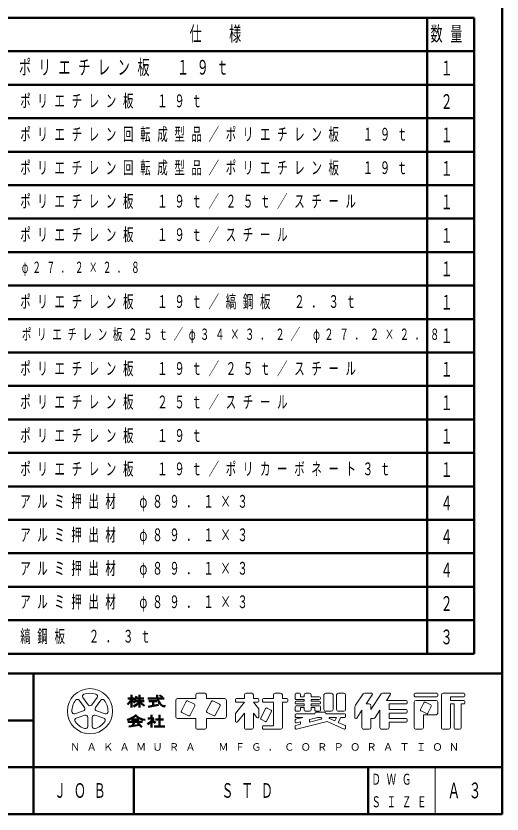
# Model space of a CAD drawing. Units: millimetres on the paper, scale 1:50. Extents: x -385 to 0, y -594 to 267.
# Drawn here: x -72.6 to 0, y 0 to 119.2 of the extents above; entities that cross this region are included whole.
import ezdxf
from ezdxf.enums import TextEntityAlignment as Align

# ---------------------------------------------------------------- set-up
doc = ezdxf.new("R2010")
doc.units = ezdxf.units.MM
doc.layers.add('LY_1', color=140, linetype='Continuous', lineweight=50)
doc.styles.add('ＭＳ ゴシック', font='')
doc.styles.get('ＭＳ ゴシック').set_extended_font_data('MS Gothic')

msp = doc.modelspace()

# ---------------------------------------------------------------- linework, layer by layer
at = {"layer": 'LY_1', "color": 7}
for p, q in [((0, 0), (0, 267)), ((-385, 21), (0, 21)), ((-385, 0), (0, 0))]:
    msp.add_line(p, q, dxfattribs=at)
at = {"layer": 'LY_1'}
for p, q in [((-130.183, 118.958), (-4.183, 118.958)), ((-11.183, 23.958), (-11.183, 118.958)), ((-4.183, 23.958), (-4.183, 118.958)), ((-130.183, 113.958), (-4.183, 113.958)), ((-130.183, 108.958), (-4.183, 108.958)), ((-130.183, 103.958), (-4.183, 103.958)), ((-130.183, 98.958), (-4.183, 98.958)), ((-130.183, 93.958), (-4.183, 93.958)), ((-130.183, 88.958), (-4.183, 88.958)), ((-130.183, 83.958), (-4.183, 83.958)), ((-130.183, 78.958), (-4.183, 78.958)), ((-130.183, 73.958), (-4.183, 73.958)), ((-130.183, 68.958), (-4.183, 68.958)), ((-130.183, 63.958), (-4.183, 63.958)), ((-130.183, 58.958), (-4.183, 58.958)), ((-130.183, 53.958), (-4.183, 53.958)), ((-130.183, 48.958), (-4.183, 48.958)), ((-130.183, 43.958), (-4.183, 43.958)), ((-130.183, 38.958), (-4.183, 38.958)), ((-130.183, 33.958), (-4.183, 33.958)), ((-130.183, 28.958), (-4.183, 28.958)), ((-130.183, 28.958), (-4.183, 28.958)), ((-130.183, 23.958), (-4.183, 23.958)), ((-70, 21), (-70, 0)), ((-55.901, 17.253), (-54.956, 17.253)), ((-55.361, 17.793), (-55.361, 15.903)), ((-54.915, 16.848), (-53.471, 16.848)), ((-54.769, 17.253), (-53.525, 17.253)), ((-54.146, 17.793), (-54.146, 15.903)), ((-52.931, 17.253), (-50.501, 17.253)), ((-52.796, 16.848), (-51.581, 16.848)), ((-52.121, 16.848), (-52.121, 16.173)), ((-50.719, 17.467), (-51.16, 17.761)), ((-52.889, 16.02), (-51.353, 16.327)), ((-52.391, 14.823), (-52.391, 14.283)), ((-51.176, 14.823), (-51.176, 13.068)), ((-187.5, 14), (-70, 14)), ((-55.901, 13.784), (-53.741, 13.784)), ((-55.765, 13.067), (-54.113, 13.304)), ((-55.361, 14.148), (-54.281, 14.148)), ((-54.899, 13.784), (-55.289, 13.136)), ((-54.416, 13.607), (-53.81, 13.001)), ((-52.931, 14.283), (-52.051, 14.283)), ((-52.391, 13.91), (-52.391, 12.933)), ((-52.34, 13.96), (-51.796, 13.646)), ((-51.783, 14.148), (-50.568, 14.148)), ((-51.986, 13.068), (-50.366, 13.068)), ((-242.5, 7), (0, 7)), ((-55, 7), (-55, 0)), ((-20, 7), (-20, 0))]:
    msp.add_line(p, q, dxfattribs=at)
at = {"layer": 'LY_1', "color": 7, "lineweight": 13}
for p, q in [((-45.506, 18.063), (-44.426, 18.063)), ((-38.216, 18.063), (-37.406, 18.063)), ((-33.896, 18.063), (-33.086, 18.063)), ((-30.926, 17.901), (-30.926, 17.28)), ((-30.764, 18.063), (-30.278, 18.063)), ((-30.116, 17.901), (-30.116, 17.523)), ((-28.766, 18.063), (-29.306, 18.063)), ((-26.336, 18.063), (-25.526, 18.063)), ((-24.446, 18.063), (-23.636, 18.063)), ((-21.88, 16.242), (-20.746, 17.943)), ((-20.521, 18.063), (-19.529, 18.063)), ((-19.586, 15.633), (-18.046, 17.943)), ((-17.821, 18.063), (-16.829, 18.063)), ((-13.106, 17.901), (-13.106, 17.685)), ((-12.944, 18.063), (-9.758, 18.063)), ((-9.596, 17.901), (-9.596, 17.685)), ((-8.786, 18.063), (-5.708, 18.063)), ((-5.546, 17.901), (-5.546, 17.685)), ((-62.39, 15.917), (-63.175, 16.997)), ((-62.629, 17.393), (-61.844, 16.313)), ((-61.298, 16.313), (-60.513, 17.393)), ((-59.967, 16.997), (-60.752, 15.917)), ((-48.746, 16.983), (-48.746, 14.553)), ((-48.476, 17.253), (-45.776, 17.253)), ((-47.198, 16.838), (-47.918, 15.4)), ((-45.975, 16.408), (-46.981, 16.911)), ((-45.776, 17.793), (-45.776, 17.253)), ((-44.156, 17.793), (-44.156, 17.253)), ((-44.156, 17.253), (-41.456, 17.253)), ((-43.418, 16.838), (-44.138, 15.4)), ((-42.195, 16.408), (-43.201, 16.911)), ((-41.186, 16.983), (-41.186, 14.553)), ((-39.836, 17.091), (-39.836, 16.875)), ((-38.486, 16.713), (-39.836, 15.026)), ((-39.674, 17.253), (-38.486, 17.253)), ((-39.674, 16.713), (-38.486, 16.713)), ((-38.486, 17.793), (-38.486, 17.253)), ((-37.136, 17.793), (-37.136, 17.253)), ((-37.136, 17.253), (-36.488, 17.253)), ((-37.136, 16.713), (-36.326, 15.701)), ((-37.136, 16.713), (-36.488, 16.713)), ((-36.326, 17.091), (-36.326, 16.875)), ((-35.786, 17.091), (-35.786, 16.875)), ((-35.624, 17.253), (-34.166, 17.253)), ((-35.624, 16.713), (-34.166, 16.713)), ((-34.166, 17.793), (-34.166, 17.253)), ((-34.166, 16.713), (-34.166, 13.203)), ((-32.816, 17.793), (-32.816, 17.253)), ((-32.816, 17.253), (-32.168, 17.253)), ((-32.816, 16.713), (-32.816, 12.933)), ((-32.816, 16.713), (-32.168, 16.713)), ((-32.006, 17.091), (-32.006, 16.875)), ((-30.764, 17.118), (-29.576, 17.118)), ((-30.764, 16.848), (-29.576, 16.848)), ((-30.116, 17.523), (-29.576, 17.523)), ((-29.576, 17.793), (-29.576, 17.523)), ((-29.576, 17.118), (-29.576, 16.848)), ((-28.496, 17.793), (-28.496, 17.523)), ((-28.496, 17.523), (-27.308, 17.523)), ((-28.496, 17.118), (-27.308, 17.118)), ((-28.496, 17.118), (-28.496, 16.848)), ((-28.496, 16.848), (-27.308, 16.848)), ((-27.146, 17.361), (-27.146, 17.28)), ((-26.606, 17.793), (-26.606, 15.633)), ((-25.256, 17.793), (-25.256, 15.633)), ((-24.716, 17.793), (-24.716, 15.633)), ((-23.366, 17.793), (-23.366, 15.633)), ((-20.306, 16.443), (-19.394, 17.811)), ((-17.246, 16.983), (-16.694, 17.811)), ((-17.246, 16.983), (-14.348, 16.983)), ((-14.186, 16.821), (-14.186, 16.605)), ((-13.106, 16.713), (-13.106, 12.933)), ((-12.944, 17.523), (-9.758, 17.523)), ((-12.836, 16.983), (-9.866, 16.983)), ((-11.449, 16.695), (-10.659, 16.3)), ((-9.596, 16.713), (-9.596, 15.093)), ((-9.056, 17.793), (-9.056, 12.933)), ((-7.706, 17.523), (-7.706, 16.983)), ((-7.706, 17.523), (-5.708, 17.523)), ((-7.706, 16.983), (-5.708, 16.983)), ((-5.546, 16.821), (-5.546, 16.605)), ((-46.622, 14.752), (-45.902, 16.19)), ((-42.842, 14.752), (-42.122, 16.19)), ((-36.326, 15.701), (-36.326, 14.543)), ((-35.318, 15.758), (-36.038, 14.32)), ((-35.101, 15.831), (-34.527, 15.544)), ((-30.926, 16.686), (-30.926, 16.605)), ((-30.926, 16.011), (-30.926, 15.525)), ((-30.764, 16.443), (-29.576, 16.443)), ((-30.764, 16.173), (-29.576, 16.173)), ((-30.116, 15.903), (-29.576, 15.903)), ((-30.116, 15.903), (-30.116, 15.525)), ((-29.576, 16.443), (-29.576, 16.173)), ((-29.576, 15.903), (-29.576, 15.633)), ((-28.496, 16.443), (-27.308, 16.443)), ((-28.496, 16.443), (-28.496, 16.173)), ((-28.496, 16.173), (-27.308, 16.173)), ((-28.496, 15.903), (-28.496, 15.633)), ((-28.496, 15.903), (-27.956, 15.903)), ((-27.956, 15.903), (-27.956, 15.525)), ((-27.146, 16.686), (-27.146, 16.605)), ((-27.146, 16.011), (-27.146, 15.525)), ((-22.016, 15.793), (-22.016, 14.413)), ((-20.306, 16.443), (-19.856, 16.443)), ((-19.586, 16.173), (-19.586, 15.633)), ((-16.886, 16.443), (-14.348, 16.443)), ((-16.886, 16.443), (-16.886, 15.633)), ((-16.886, 15.633), (-14.348, 15.633)), ((-11.666, 16.622), (-12.17, 15.616)), ((-10.586, 16.082), (-11.09, 15.076)), ((-7.706, 16.443), (-7.166, 16.443)), ((-7.706, 16.443), (-7.706, 12.933)), ((-7.166, 16.443), (-7.166, 12.933)), ((-6.086, 16.443), (-5.708, 16.443)), ((-6.086, 16.443), (-6.086, 12.933)), ((-63.828, 14.985), (-62.559, 15.397)), ((-62.35, 14.755), (-63.62, 14.343)), ((-61.908, 13.099), (-61.908, 14.434)), ((-61.233, 14.434), (-61.233, 13.099)), ((-59.522, 14.343), (-60.792, 14.755)), ((-60.583, 15.397), (-59.313, 14.985)), ((-47.845, 15.183), (-46.839, 14.68)), ((-44.065, 15.183), (-43.059, 14.68)), ((-39.836, 15.026), (-39.836, 13.868)), ((-38.486, 15.093), (-39.547, 13.766)), ((-38.486, 15.093), (-38.486, 12.933)), ((-37.136, 15.093), (-36.614, 14.441)), ((-37.136, 15.093), (-37.136, 12.933)), ((-34.454, 15.326), (-35.174, 13.888)), ((-30.926, 14.796), (-30.926, 14.58)), ((-29.74, 14.418), (-30.803, 14.152)), ((-30.764, 15.363), (-30.278, 15.363)), ((-30.764, 14.958), (-27.956, 14.958)), ((-30.764, 14.418), (-29.74, 14.418)), ((-29.306, 15.363), (-28.766, 15.363)), ((-27.513, 14.418), (-28.766, 14.105)), ((-27.956, 15.066), (-27.956, 14.958)), ((-27.794, 15.363), (-27.308, 15.363)), ((-27.794, 15.228), (-26.498, 15.228)), ((-27.513, 14.418), (-27.053, 14.418)), ((-26.336, 15.363), (-25.526, 15.363)), ((-26.336, 15.066), (-26.336, 14.958)), ((-26.336, 14.958), (-23.528, 14.958)), ((-25.738, 14.418), (-24.712, 14.418)), ((-24.968, 13.906), (-24.712, 14.418)), ((-24.474, 13.687), (-24.108, 14.418)), ((-24.446, 15.363), (-23.636, 15.363)), ((-24.108, 14.418), (-23.528, 14.418)), ((-23.366, 14.796), (-23.366, 14.58)), ((-21.719, 14.323), (-20.936, 15.498)), ((-20.936, 15.498), (-20.936, 12.933)), ((-18.966, 14.404), (-18.236, 15.498)), ((-18.236, 15.498), (-18.236, 12.933)), ((-16.886, 15.093), (-16.886, 14.283)), ((-16.886, 15.093), (-14.348, 15.093)), ((-14.186, 15.471), (-14.186, 15.255)), ((-12.097, 15.399), (-11.307, 15.004)), ((-11.756, 14.823), (-11.756, 12.933)), ((-11.756, 14.823), (-9.866, 14.823)), ((-48.476, 14.283), (-45.776, 14.283)), ((-45.776, 14.283), (-45.776, 12.933)), ((-44.156, 14.283), (-41.456, 14.283)), ((-44.156, 14.283), (-44.156, 12.933)), ((-35.965, 14.103), (-35.391, 13.816)), ((-35.624, 13.203), (-34.166, 13.203)), ((-30.926, 13.995), (-30.926, 13.773)), ((-30.116, 13.406), (-30.803, 13.234)), ((-26.15, 13.841), (-30.725, 12.697)), ((-30.116, 13.768), (-30.725, 13.615)), ((-30.116, 13.768), (-30.116, 13.406)), ((-27.023, 14.179), (-28.766, 13.743)), ((-28.766, 14.105), (-28.766, 13.743)), ((-26.15, 13.841), (-23.594, 12.705)), ((-25.771, 14.263), (-24.968, 13.906)), ((-24.474, 13.687), (-23.462, 13.237)), ((-19.586, 14.283), (-19.19, 14.283)), ((-19.586, 14.283), (-19.586, 12.933)), ((-16.886, 14.283), (-14.348, 14.283)), ((-16.886, 13.743), (-16.886, 12.933)), ((-16.886, 13.743), (-14.348, 13.743)), ((-14.186, 14.121), (-14.186, 13.905)), ((-45.506, 12.663), (-44.426, 12.663)), ((-38.216, 12.663), (-37.406, 12.663)), ((-35.786, 13.041), (-35.786, 12.825)), ((-35.624, 12.663), (-33.086, 12.663)), ((-30.926, 13.077), (-30.926, 12.854)), ((-23.366, 13.089), (-23.366, 12.853)), ((-20.666, 12.663), (-19.856, 12.663)), ((-17.966, 12.663), (-17.156, 12.663)), ((-12.836, 12.663), (-12.026, 12.663)), ((-8.786, 12.663), (-7.976, 12.663)), ((-6.896, 12.663), (-6.356, 12.663)), ((-10, 7), (-10, 0))]:
    msp.add_line(p, q, dxfattribs=at)
msp.add_circle((-61.571, 15.363), 3.375, dxfattribs=at)
for centre, radius, start, end in [((-62.356, 17.592), 0.338, 109.39847, 215.99997), ((-61.571, 15.363), 2.7, 70.60155, 109.39847), ((-60.786, 17.592), 0.338, 324, 70.60155), ((-45.506, 17.793), 0.27, 89.99998, 179.99996), ((-44.426, 17.793), 0.27, 0, 89.99998), ((-38.216, 17.793), 0.27, 89.99998, 179.99996), ((-37.406, 17.793), 0.27, 0, 89.99998), ((-33.896, 17.793), 0.27, 89.99998, 179.99996), ((-33.086, 17.793), 0.27, 0, 89.99998), ((-30.764, 17.901), 0.162, 89.99998, 179.99996), ((-30.278, 17.901), 0.162, 0, 89.99998), ((-29.306, 17.793), 0.27, 89.99998, 179.99996), ((-28.766, 17.793), 0.27, 0, 89.99998), ((-26.336, 17.793), 0.27, 89.99998, 179.99996), ((-25.526, 17.793), 0.27, 0, 89.99998), ((-24.446, 17.793), 0.27, 89.99998, 179.99996), ((-23.636, 17.793), 0.27, 0, 89.99998), ((-20.521, 17.793), 0.27, 89.99998, 146.30984), ((-19.529, 17.901), 0.162, 326.31015, 89.99998), ((-17.821, 17.793), 0.27, 89.99998, 146.3098), ((-16.829, 17.901), 0.162, 326.31003, 89.99998), ((-12.944, 17.901), 0.162, 89.99998, 179.99996), ((-9.758, 17.901), 0.162, 0, 89.99998), ((-8.786, 17.793), 0.27, 89.99998, 179.99996), ((-5.708, 17.901), 0.162, 0, 89.99998), ((-61.571, 15.363), 2.7, 142.60154, 181.39846), ((-63.448, 16.798), 0.338, 35.99999, 142.60154), ((-59.694, 16.798), 0.338, 37.39846, 143.99995), ((-61.571, 15.363), 2.7, 358.60155, 37.39847), ((-48.476, 16.983), 0.27, 89.99998, 179.99996), ((-47.054, 16.766), 0.162, 63.43492, 153.43499), ((-43.274, 16.766), 0.162, 63.43492, 153.43499), ((-41.456, 16.983), 0.27, 0, 89.99998), ((-39.674, 17.091), 0.162, 89.99998, 179.99996), ((-39.674, 16.875), 0.162, 179.99998, 270.00002), ((-36.488, 17.091), 0.162, 0, 89.99998), ((-36.488, 16.875), 0.162, 270.00002, 0), ((-35.624, 17.091), 0.162, 89.99998, 179.99996), ((-35.624, 16.875), 0.162, 179.99998, 270.00002), ((-32.168, 17.091), 0.162, 0, 89.99998), ((-32.168, 16.875), 0.162, 270.00002, 0), ((-30.764, 17.28), 0.162, 179.99998, 270.00002), ((-30.764, 16.686), 0.162, 89.99998, 179.99996), ((-27.308, 17.361), 0.162, 0, 89.99998), ((-27.308, 17.28), 0.162, 270.00002, 0), ((-27.308, 16.686), 0.162, 0, 89.99998), ((-14.348, 16.821), 0.162, 0, 89.99998), ((-12.944, 17.685), 0.162, 179.99998, 270.00002), ((-12.836, 16.713), 0.27, 89.99998, 179.99996), ((-11.522, 16.55), 0.162, 63.43447, 153.43474), ((-9.866, 16.713), 0.27, 0, 89.99998), ((-9.758, 17.685), 0.162, 270.00002, 0), ((-5.708, 17.685), 0.162, 270.00002, 0), ((-5.708, 16.821), 0.162, 0, 89.99998), ((-62.663, 15.718), 0.338, 287.99998, 35.99999), ((-61.571, 16.512), 0.338, 215.99998, 324), ((-60.479, 15.718), 0.338, 143.99996, 251.99999), ((-46.047, 16.263), 0.162, 333.4349, 63.43487), ((-42.267, 16.263), 0.162, 333.4349, 63.43487), ((-35.174, 15.686), 0.162, 63.43487, 153.43498), ((-34.599, 15.399), 0.162, 333.43492, 63.43493), ((-30.764, 16.605), 0.162, 179.99998, 270.00002), ((-30.764, 16.011), 0.162, 89.99998, 179.99996), ((-30.764, 15.525), 0.162, 179.99998, 270.00002), ((-30.278, 15.525), 0.162, 270.00002, 0), ((-29.306, 15.633), 0.27, 179.99998, 270.00002), ((-28.766, 15.633), 0.27, 270.00002, 0), ((-27.794, 15.525), 0.162, 179.99998, 270.00002), ((-27.308, 16.605), 0.162, 270.00002, 0), ((-27.308, 16.011), 0.162, 0, 89.99998), ((-27.308, 15.525), 0.162, 270.00002, 0), ((-26.336, 15.633), 0.27, 179.99998, 270.00002), ((-25.526, 15.633), 0.27, 270.00002, 0), ((-24.446, 15.633), 0.27, 179.99998, 270.00002), ((-23.636, 15.633), 0.27, 270.00002, 0), ((-21.206, 15.793), 0.81, 146.30999, 179.99996), ((-19.856, 16.173), 0.27, 0, 89.99998), ((-14.348, 16.605), 0.162, 270.00002, 0), ((-14.348, 15.471), 0.162, 0, 89.99998), ((-12.025, 15.544), 0.162, 153.43517, 243.43529), ((-10.731, 16.155), 0.162, 333.43484, 63.43447), ((-5.708, 16.605), 0.162, 270.00002, 0), ((-63.933, 15.306), 0.338, 181.39848, 287.99997), ((-63.516, 14.022), 0.338, 107.99999, 214.60154), ((-62.246, 14.434), 0.338, 359.99997, 107.99999), ((-60.896, 14.434), 0.338, 71.99997, 179.99999), ((-59.626, 14.022), 0.338, 325.39847, 71.99996), ((-59.209, 15.306), 0.338, 252.00001, 358.60156), ((-48.476, 14.553), 0.27, 179.99998, 270.00002), ((-47.773, 15.328), 0.162, 153.43495, 243.43485), ((-46.766, 14.825), 0.162, 243.43498, 333.43496), ((-43.993, 15.328), 0.162, 153.43495, 243.43485), ((-42.986, 14.825), 0.162, 243.43498, 333.43496), ((-41.456, 14.553), 0.27, 270.00002, 0), ((-36.488, 14.543), 0.162, 218.65962, 0), ((-35.893, 14.248), 0.162, 153.43487, 243.4348), ((-30.764, 14.796), 0.162, 89.99998, 179.99996), ((-30.764, 14.58), 0.162, 179.99998, 270.00002), ((-27.794, 15.066), 0.162, 89.99998, 179.99996), ((-27.053, 14.297), 0.121, 284.0365, 89.99998), ((-26.498, 15.066), 0.162, 0, 89.99998), ((-25.738, 14.337), 0.081, 89.99998, 246.03817), ((-23.528, 14.796), 0.162, 0, 89.99998), ((-23.528, 14.58), 0.162, 270.00002, 0), ((-21.854, 14.413), 0.162, 179.99998, 326.30997), ((-19.19, 14.553), 0.27, 270.00002, 326.31002), ((-14.348, 15.255), 0.162, 270.00002, 0), ((-11.234, 15.149), 0.162, 243.43534, 333.43491), ((-9.866, 15.093), 0.27, 270.00002, 0), ((-61.571, 15.363), 2.7, 214.60156, 253.39848), ((-61.571, 15.363), 2.7, 286.60155, 325.39847), ((-39.674, 13.868), 0.162, 179.99998, 321.34037), ((-35.624, 13.041), 0.162, 89.99998, 179.99996), ((-35.318, 13.961), 0.162, 243.43487, 333.43498), ((-30.764, 13.995), 0.162, 104.03614, 179.99996), ((-30.764, 13.773), 0.162, 179.99998, 284.03612), ((-30.764, 13.077), 0.162, 104.03614, 179.99996), ((-23.528, 13.089), 0.162, 0, 66.03701), ((-14.348, 14.121), 0.162, 0, 89.99998), ((-14.348, 13.905), 0.162, 270.00002, 0), ((-62.246, 13.099), 0.338, 253.39847, 359.99997), ((-60.896, 13.099), 0.338, 179.99999, 286.60154), ((-45.506, 12.933), 0.27, 179.99998, 270.00002), ((-44.426, 12.933), 0.27, 270.00002, 0), ((-38.216, 12.933), 0.27, 179.99998, 270.00002), ((-37.406, 12.933), 0.27, 270.00002, 0), ((-35.624, 12.825), 0.162, 179.99998, 270.00002), ((-33.086, 12.933), 0.27, 270.00002, 0), ((-30.764, 12.854), 0.162, 179.99998, 284.03612), ((-23.528, 12.853), 0.162, 246.03699, 0), ((-20.666, 12.933), 0.27, 179.99998, 270.00002), ((-19.856, 12.933), 0.27, 270.00002, 0), ((-17.966, 12.933), 0.27, 179.99998, 270.00002), ((-17.156, 12.933), 0.27, 270.00002, 0), ((-12.836, 12.933), 0.27, 179.99998, 270.00002), ((-12.026, 12.933), 0.27, 270.00002, 0), ((-8.786, 12.933), 0.27, 179.99998, 270.00002), ((-7.976, 12.933), 0.27, 270.00002, 0), ((-6.896, 12.933), 0.27, 179.99998, 270.00002), ((-6.356, 12.933), 0.27, 270.00002, 0)]:
    msp.add_arc(centre, radius, start, end, dxfattribs=at)
at = {"layer": 'LY_1'}
for centre, radius, start, end in [((-57.466, 18.084), 2.285, 311.36185, 337.13638), ((-53.383, 18.427), 2.345, 212.50346, 230.00631), ((-56.374, 18.818), 3.034, 295.86917, 317.23867), ((-56.002, 18.047), 1.467, 313.72108, 343.54317), ((-51.918, 18.818), 3.034, 222.76131, 240.10806), ((-49.563, 17.694), 1.953, 177.09472, 240.51891), ((-51.54, 16.805), 1.299, 321.42112, 334.8249), ((-56.898, 17.257), 3.32, 285.11261, 313.40619), ((-52.77, 17.194), 3.192, 231.17281, 259.75506), ((-55.66, 17.226), 4.657, 304.87257, 320.80411)]:
    msp.add_arc(centre, radius, start, end, dxfattribs=at)

# ---------------------------------------------------------------- texts
at = {"layer": 'LY_1', "color": 7, "style": 'ＭＳ ゴシック', "width": 0.6}
for s, p in [('１', (-9.183, 111.458)), ('２', (-9.183, 106.458)), ('１', (-9.183, 101.458)), ('１', (-9.183, 96.458)), ('１', (-9.183, 91.458)), ('１', (-9.183, 86.458)), ('１', (-9.183, 81.458)), ('１', (-9.183, 76.458)), ('１', (-9.183, 71.458)), ('１', (-9.183, 66.458)), ('１', (-9.183, 61.458)), ('１', (-9.183, 56.458)), ('１', (-9.183, 51.458)), ('４', (-9.183, 46.458)), ('４', (-9.183, 41.458)), ('４', (-9.183, 36.458)), ('２', (-9.183, 31.458)), ('３', (-9.183, 26.458))]:
    msp.add_text(s, height=2.199, dxfattribs=at).set_placement(p, align=Align.MIDDLE_LEFT)
at = {"layer": 'LY_1', "color": 7, "style": 'ＭＳ ゴシック'}
for s, insert, char_height, attachment_point in [('\\T1.64;\\W0.6;仕\u3000様', (-46.683, 116.458), 2.199, 4), ('\\T1.64;\\W0.6;数量', (-10.683, 116.458), 2.199, 4), ('\\T1.64;\\W0.6;ポリエチレン板\u3000１９ｔ', (-72.183, 111.458), 2.199, 4), ('\\T1.64;\\W0.6;ポリエチレン板\u3000１９ｔ', (-71.983, 106.458), 1.906, 4), ('\\T1.64;\\W0.6;ポリエチレン回転成型品／ポリエチレン板\u3000１９ｔ', (-71.983, 101.458), 1.906, 4), ('\\T1.64;\\W0.6;ポリエチレン回転成型品／ポリエチレン板\u3000１９ｔ', (-71.983, 96.458), 1.906, 4), ('\\T1.64;\\W0.6;ポリエチレン板\u3000１９ｔ／２５ｔ／スチール', (-71.983, 91.458), 1.906, 4), ('\\T1.64;\\W0.6;ポリエチレン板\u3000１９ｔ／スチール', (-71.983, 86.458), 1.906, 4), ('\\T1.63;\\W0.55;φ２７．２×２．８', (-71.744, 81.458), 1.686, 4), ('\\T1.64;\\W0.6;ポリエチレン板\u3000１９ｔ／縞鋼板\u3000２．３ｔ', (-71.983, 76.458), 1.906, 4), ('\\T1.6;\\W0.6;ポリエチレン板２５ｔ／φ３４×３．２／\\~φ２７．２×２．８', (-71.744, 71.458), 1.686, 4), ('\\T1.64;\\W0.6;ポリエチレン板\u3000１９ｔ／２５ｔ／スチール', (-71.983, 66.458), 1.906, 4), ('\\T1.64;\\W0.6;ポリエチレン板\u3000２５ｔ／スチール', (-71.983, 61.458), 1.906, 4), ('\\T1.64;\\W0.6;ポリエチレン板\u3000１９ｔ', (-71.983, 56.458), 1.906, 4), ('\\T1.64;\\W0.6;ポリエチレン板\u3000１９ｔ／ポリカーボネート３ｔ', (-71.983, 51.458), 1.906, 4), ('\\T1.63;\\W0.6;アルミ押出材\u3000φ８９．１×３', (-71.983, 46.458), 1.906, 4), ('\\T1.63;\\W0.6;アルミ押出材\u3000φ８９．１×３', (-71.983, 41.458), 1.906, 4), ('\\T1.63;\\W0.6;アルミ押出材\u3000φ８９．１×３', (-71.983, 36.458), 1.906, 4), ('\\T1.63;\\W0.6;アルミ押出材\u3000φ８９．１×３', (-71.983, 31.458), 1.906, 4), ('\\T1.64;\\W0.6;縞鋼板\u3000２．３ｔ', (-71.983, 26.458), 1.906, 4), ('\\T1.64;ＮＡＫＡＭＵＲＡ\u3000ＭＦＧ．ＣＯＲＰＯＲＡＴＩＯＮ', (-35, 10), 1.1, 5), ('\\T1.64;\\W0.6;ＤＷＧ', (-19.5, 5.188), 1.65, 4), ('\\T1.64;\\W0.6;ＪＯＢ', (-62.5, 3.5), 2.199, 5), ('\\T1.64;\\W0.6;ＳＴＤ', (-37.5, 3.5), 2.199, 5), ('\\T1.64;\\W0.6;Ａ３', (-5, 3.5), 2.346, 5), ('\\T1.64;\\W0.6;ＳＩＺＥ', (-19.5, 1.812), 1.65, 4)]:
    msp.add_mtext(s, dxfattribs=dict(at, insert=insert, char_height=char_height, attachment_point=attachment_point))

doc.saveas('drawing.dxf')
